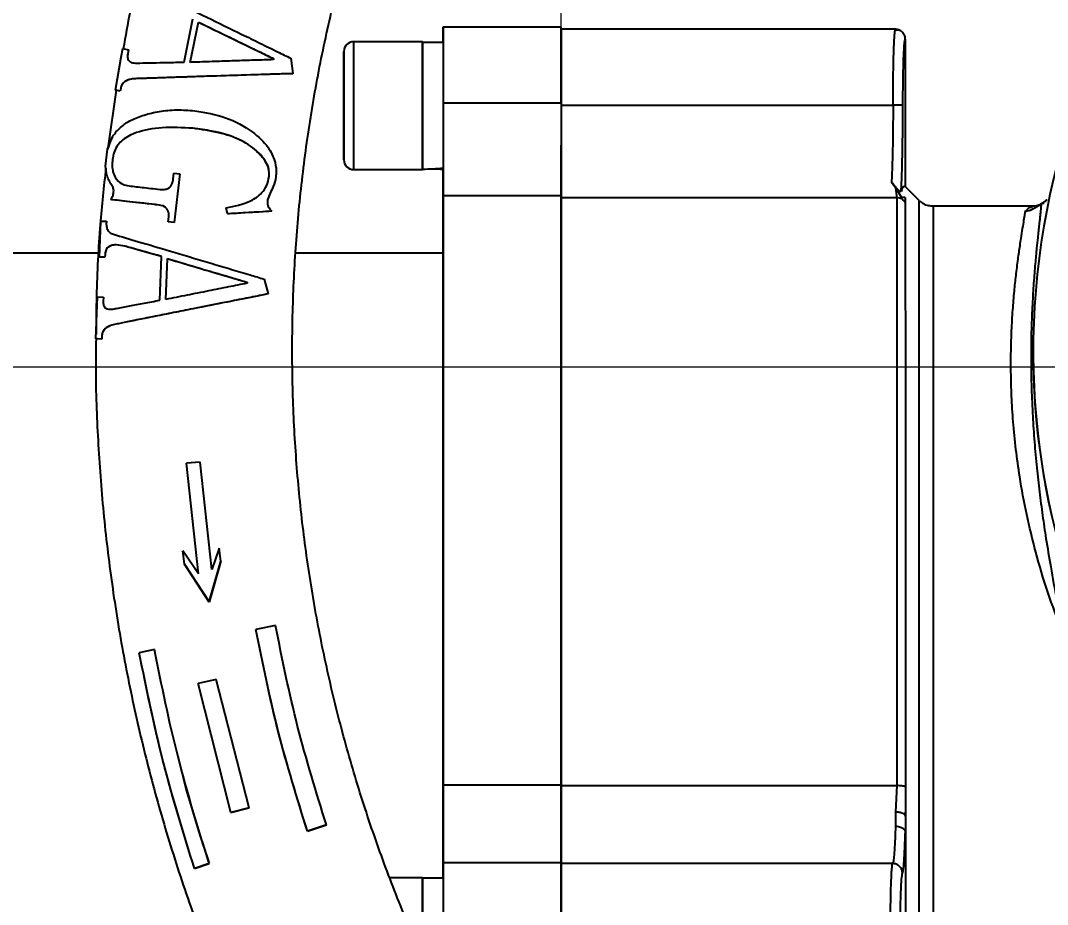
# Model space of a CAD drawing. Header units: millimetres. Extents: x 2404 to 4548, y 1024 to 2541.
# Drawn here: x 3092.6 to 3197, y 1366.1 to 1456 of the extents above; entities that cross this region are included whole.
import ezdxf

# ---------------------------------------------------------------- set-up
doc = ezdxf.new("R2010")
doc.units = ezdxf.units.MM
doc.layers.add('AM_5', color=3, linetype='Continuous', lineweight=25)
doc.styles.add('SLDTEXTSTYLE1', font='txt.shx', dxfattribs={"width": 0.7, "bigfont": 'gbcbig.shx'})
doc.dimstyles.new('SLDDIMSTYLE12$0', dxfattribs={"dimtxt": 12, "dimasz": 10, "dimexe": 0, "dimexo": 0.0625, "dimgap": 0.875, "dimtad": 1, "dimdec": 1, "dimlfac": 1.8, "dimrnd": 1e-09, "dimzin": 12, "dimdsep": 46, "dimtxsty": 'SLDTEXTSTYLE1', "dimcen": 0.09, "dimdle": 8.16, "dimclrd": 3, "dimclre": 3, "dimadec": 0, "dimazin": 3, "dimtfac": 1, "dimtdec": 1, "dimtofl": 0, "dimtmove": 0, "dimatfit": 3, "dimfxl": 0, "dimfrac": 2, "dimtolj": 1, "dimlwd": 5, "dimlwe": 5, "dimarcsym": 0})

# ---------------------------------------------------------------- blocks, each defined once
blk = doc.blocks.new('*D69')
at = {"layer": 'AM_5', "color": 3, "linetype": 'Continuous', "lineweight": 5, "transparency": 16777216}
for p, q in [((3147.59, 1455.39), (3147.59, 1604.5)), ((3260.37, 1604.5), (3157.59, 1604.5))]:
    blk.add_line(p, q, dxfattribs=at)
at = {"layer": 'AM_5', "color": 3, "lineweight": 5, "transparency": 16777216}
blk.add_line((3270.37, 1420.92), (3270.37, 1604.5), dxfattribs=at)
at = {"layer": 'AM_5', "color": 3, "transparency": 16777216}
for points in [[(3157.59, 1606.17), (3157.59, 1602.84), (3147.59, 1604.5)], [(3260.37, 1606.17), (3260.37, 1602.84), (3270.37, 1604.5)]]:
    blk.add_solid(points, dxfattribs=at)
at = {"layer": 'Defpoints', "color": 0, "transparency": 16777216}
for p in [(3147.59, 1604.5), (3147.59, 1455.33), (3270.37, 1420.86)]:
    blk.add_point(p, dxfattribs=at)
at = {"layer": 'AM_5', "color": 0, "transparency": 16777216, "insert": (3208.98, 1611.38), "char_height": 12, "attachment_point": 5, "style": 'SLDTEXTSTYLE1'}
blk.add_mtext('\\A1;123', dxfattribs=at)
blk = doc.blocks.new('*D72')
at = {"layer": 'AM_5', "color": 3, "linetype": 'Continuous', "lineweight": 5, "transparency": 16777216}
for p, q in [((2985.09, 1397.93), (2985.09, 1573.33)), ((3137.59, 1573.33), (2995.09, 1573.33))]:
    blk.add_line(p, q, dxfattribs=at)
at = {"layer": 'AM_5', "color": 3, "lineweight": 5, "transparency": 16777216}
blk.add_line((3147.59, 1454.63), (3147.59, 1573.33), dxfattribs=at)
at = {"layer": 'AM_5', "color": 3, "transparency": 16777216}
for points in [[(2995.09, 1575), (2995.09, 1571.67), (2985.09, 1573.33)], [(3137.59, 1575), (3137.59, 1571.67), (3147.59, 1573.33)]]:
    blk.add_solid(points, dxfattribs=at)
at = {"layer": 'Defpoints', "color": 0, "transparency": 16777216}
for p in [(2985.09, 1573.33), (3147.59, 1454.57), (2985.09, 1397.87)]:
    blk.add_point(p, dxfattribs=at)
at = {"layer": 'AM_5', "color": 0, "transparency": 16777216, "insert": (3066.34, 1580.21), "char_height": 12, "attachment_point": 5, "style": 'SLDTEXTSTYLE1'}
blk.add_mtext('\\A1;165', dxfattribs=at)
blk = doc.blocks.new('*D73')
at = {"layer": 'AM_5', "color": 3, "lineweight": 5, "transparency": 16777216}
blk.add_line((3270.29, 1420.73), (3082.3, 1420.73), dxfattribs=at)
at = {"layer": 'AM_5', "color": 3, "linetype": 'Continuous', "lineweight": 5, "transparency": 16777216}
for p, q in [((3082.3, 1410.73), (3082.3, 1189.11)), ((3224.54, 1179.11), (3082.3, 1179.11))]:
    blk.add_line(p, q, dxfattribs=at)
at = {"layer": 'AM_5', "color": 3, "transparency": 16777216}
for points in [[(3080.63, 1410.73), (3083.96, 1410.73), (3082.3, 1420.73)], [(3080.63, 1189.11), (3083.96, 1189.11), (3082.3, 1179.11)]]:
    blk.add_solid(points, dxfattribs=at)
at = {"layer": 'Defpoints', "color": 0, "transparency": 16777216}
for p in [(3270.35, 1420.73), (3082.3, 1179.11), (3224.61, 1179.11)]:
    blk.add_point(p, dxfattribs=at)
at = {"layer": 'AM_5', "color": 0, "transparency": 16777216, "insert": (3075.42, 1246.39), "char_height": 12, "attachment_point": 5, "rotation": 90, "style": 'SLDTEXTSTYLE1'}
blk.add_mtext('\\A1;245', dxfattribs=at)

msp = doc.modelspace()

# ---------------------------------------------------------------- linework, layer by layer
at = {"color": 7, "linetype": 'Continuous', "lineweight": 25}
for p, q in [((3109.246, 1451.758), (3110.155, 1456.146)), ((3109.853, 1451.735), (3110.699, 1455.83)), ((3109.853, 1451.732), (3110.699, 1455.827)), ((3110.699, 1455.83), (3110.699, 1455.827)), ((3147.594, 1455.327), (3135.594, 1455.327)), ((3181.597, 1455.095), (3147.594, 1455.095)), ((3181.549, 1454.941), (3181.594, 1455.094)), ((3182.047, 1454.987), (3181.972, 1454.982)), ((3133.494, 1453.827), (3126.494, 1453.827)), ((3135.594, 1453.767), (3133.494, 1453.767)), ((3182.594, 1454.094), (3182.594, 1439.095)), ((3102.85, 1452.271), (3103.028, 1453.13)), ((3103.028, 1453.13), (3103.613, 1453.014)), ((3103.613, 1453.014), (3103.532, 1452.624)), ((3103.613, 1453.012), (3103.532, 1452.622)), ((3103.532, 1452.622), (3103.532, 1452.624)), ((3103.613, 1453.012), (3103.613, 1453.014)), ((3102.288, 1448.911), (3102.85, 1452.271)), ((3118.367, 1452.109), (3118.349, 1452.011)), ((3120.105, 1452.153), (3120.293, 1450.591)), ((3120.293, 1450.584), (3120.293, 1450.591)), ((3104.118, 1450.063), (3104.118, 1450.065)), ((3125.494, 1447.327), (3125.494, 1450.327)), ((3125.494, 1450.327), (3125.494, 1450.327)), ((3125.494, 1450.327), (3125.494, 1447.327)), ((3102.329, 1448.902), (3101.502, 1443.014)), ((3102.745, 1448.82), (3102.288, 1448.911)), ((3102.484, 1448.87), (3102.288, 1448.911)), ((3102.745, 1448.819), (3102.484, 1448.87)), ((3102.803, 1449.113), (3102.745, 1448.82)), ((3102.803, 1449.111), (3102.745, 1448.819)), ((3102.745, 1448.819), (3102.745, 1448.82)), ((3102.803, 1449.111), (3102.803, 1449.113)), ((3135.594, 1447.608), (3147.594, 1447.608)), ((3125.494, 1447.327), (3125.494, 1444.327)), ((3125.494, 1444.327), (3125.494, 1447.327)), ((3125.494, 1447.327), (3125.494, 1447.327)), ((3147.594, 1447.392), (3181.348, 1447.392)), ((3110.147, 1445.035), (3110.147, 1445.039)), ((3125.494, 1444.327), (3125.494, 1444.327)), ((3101.759, 1443.743), (3101.453, 1442.898)), ((3101.759, 1443.743), (3101.908, 1443.968)), ((3101.256, 1441.192), (3101.453, 1442.898)), ((3133.494, 1442.987), (3133.494, 1440.887)), ((3101.369, 1440.375), (3101.256, 1441.192)), ((3101.972, 1441.861), (3101.972, 1441.863)), ((3108.149, 1439.863), (3108.216, 1440.457)), ((3108.216, 1440.457), (3108.808, 1440.387)), ((3108.808, 1440.387), (3108.238, 1435.446)), ((3108.808, 1440.384), (3108.238, 1435.443)), ((3108.808, 1440.384), (3108.808, 1440.387)), ((3118.599, 1440.926), (3118.599, 1440.934)), ((3126.494, 1440.827), (3133.494, 1440.827)), ((3135.594, 1440.887), (3135.594, 1441.002)), ((3101.872, 1439.271), (3101.872, 1439.273)), ((3118.584, 1440.05), (3118.584, 1440.057)), ((3181.189, 1439.564), (3181.594, 1439.008)), ((3184.008, 1437.681), (3182.591, 1439.098)), ((3147.594, 1438.172), (3135.594, 1438.172)), ((3181.594, 1439.008), (3181.661, 1438.911)), ((3181.594, 1439.008), (3181.594, 1438.932)), ((3181.594, 1438.932), (3181.728, 1437.973)), ((3181.661, 1438.911), (3182.195, 1438)), ((3101.801, 1437.778), (3101.801, 1437.779)), ((3106.742, 1437.218), (3106.742, 1437.221)), ((3181.728, 1437.973), (3147.594, 1437.973)), ((3195.569, 1437.095), (3185.423, 1437.095)), ((3196.506, 1437.403), (3196.593, 1437.41)), ((3196.593, 1437.41), (3196.715, 1437.42)), ((3196.806, 1437.631), (3196.798, 1437.524)), ((3107.645, 1435.516), (3107.704, 1436.01)), ((3113.517, 1436.937), (3113.517, 1436.941)), ((3113.648, 1436.326), (3113.517, 1436.941)), ((3113.648, 1436.322), (3113.517, 1436.937)), ((3113.648, 1436.322), (3113.648, 1436.326)), ((3118.186, 1436.591), (3118.186, 1436.598)), ((3100.757, 1435.602), (3100.609, 1431.94)), ((3100.757, 1435.602), (3101.353, 1435.581)), ((3100.757, 1435.602), (3100.757, 1435.602)), ((3101.353, 1435.581), (3101.342, 1435.285)), ((3101.353, 1435.579), (3101.342, 1435.283)), ((3101.353, 1435.579), (3101.353, 1435.581)), ((3108.238, 1435.446), (3107.645, 1435.516)), ((3107.645, 1435.513), (3107.645, 1435.516)), ((3108.238, 1435.443), (3107.645, 1435.513)), ((3108.238, 1435.443), (3108.238, 1435.446)), ((3103.235, 1433.034), (3103.235, 1433.037)), ((3100.624, 1432.327), (2994.594, 1432.327)), ((3101.204, 1431.918), (3100.609, 1431.94)), ((3100.609, 1431.94), (3100.609, 1431.938)), ((3100.688, 1431.935), (3100.609, 1431.938)), ((3101.204, 1431.916), (3100.688, 1431.935)), ((3101.219, 1432.218), (3101.204, 1431.918)), ((3101.219, 1432.216), (3101.204, 1431.916)), ((3101.204, 1431.916), (3101.204, 1431.918)), ((3101.219, 1432.216), (3101.219, 1432.218)), ((3106.778, 1427.547), (3106.959, 1432.003)), ((3107.381, 1427.622), (3107.547, 1431.778)), ((3107.381, 1427.619), (3107.547, 1431.775)), ((3107.547, 1431.778), (3107.547, 1431.775)), ((3135.594, 1432.327), (3120.598, 1432.327)), ((3117.378, 1429.697), (3117.812, 1428.191)), ((3115.68, 1429.372), (3115.673, 1429.276)), ((3100.279, 1423.623), (3100.449, 1427.883)), ((3100.449, 1427.883), (3101.045, 1427.862)), ((3101.045, 1427.862), (3101.027, 1427.466)), ((3101.045, 1427.86), (3101.027, 1427.464)), ((3101.045, 1427.86), (3101.045, 1427.862)), ((3117.812, 1428.184), (3117.812, 1428.191)), ((3102.021, 1425.049), (3102.021, 1425.051)), ((3100.874, 1423.602), (3100.279, 1423.623)), ((3100.279, 1423.623), (3100.279, 1423.622)), ((3100.429, 1423.616), (3100.279, 1423.622)), ((3100.874, 1423.6), (3100.429, 1423.616)), ((3100.885, 1423.902), (3100.874, 1423.602)), ((3100.885, 1423.9), (3100.874, 1423.6)), ((3100.874, 1423.6), (3100.874, 1423.602)), ((3100.885, 1423.9), (3100.885, 1423.902)), ((3110.894, 1411.094), (3109.502, 1410.994)), ((3109.502, 1410.994), (3109.502, 1410.99)), ((3110.703, 1399.737), (3109.502, 1410.994)), ((3110.703, 1399.733), (3109.502, 1410.99)), ((3112.055, 1400.15), (3110.894, 1411.094)), ((3109.29, 1400.703), (3109.112, 1402.063)), ((3110.703, 1399.737), (3109.112, 1402.063)), ((3109.112, 1402.063), (3109.112, 1402.06)), ((3109.29, 1400.7), (3109.112, 1402.06)), ((3112.804, 1402.337), (3112.078, 1400.157)), ((3112.98, 1401.005), (3112.804, 1402.337)), ((3109.29, 1400.703), (3111.793, 1396.861)), ((3109.29, 1400.7), (3109.29, 1400.703)), ((3111.793, 1396.858), (3109.29, 1400.7)), ((3111.793, 1396.861), (3112.98, 1401.005)), ((3112.98, 1401.001), (3111.793, 1396.858)), ((3112.98, 1401.005), (3112.98, 1401.001)), ((3112.078, 1400.157), (3112.055, 1400.15)), ((3111.793, 1396.861), (3111.793, 1396.858)), ((3118.547, 1394.462), (3116.551, 1394.068)), ((3116.551, 1394.068), (3116.551, 1394.063)), ((3106.233, 1392.018), (3104.686, 1391.707)), ((3104.686, 1391.707), (3104.686, 1391.705)), ((3112.527, 1388.983), (3110.665, 1388.571)), ((3115.865, 1375.942), (3112.527, 1388.983)), ((3114.02, 1375.455), (3110.665, 1388.571)), ((3110.665, 1388.571), (3110.665, 1388.568)), ((3114.02, 1375.452), (3110.665, 1388.568)), ((3135.595, 1378.26), (3147.595, 1378.26)), ((3147.595, 1378.19), (3181.729, 1378.19)), ((3181.729, 1378.19), (3181.595, 1375.538)), ((3182.595, 1378.086), (3182.595, 1375.065)), ((3114.02, 1375.455), (3115.865, 1375.942)), ((3115.865, 1375.938), (3114.02, 1375.452)), ((3114.02, 1375.452), (3114.02, 1375.455)), ((3115.865, 1375.942), (3115.865, 1375.938)), ((3182.526, 1375.238), (3182.596, 1375.44)), ((3182.595, 1375.065), (3182.595, 1375.438)), ((3182.519, 1375.246), (3182.595, 1375.065)), ((3182.595, 1375.065), (3182.595, 1373.459)), ((3121.791, 1373.557), (3123.724, 1374.191)), ((3123.724, 1374.185), (3121.791, 1373.552)), ((3121.791, 1373.552), (3121.791, 1373.557)), ((3123.724, 1374.191), (3123.724, 1374.185)), ((3182.595, 1373.459), (3182.595, 1362.259)), ((3110.302, 1369.767), (3111.8, 1370.264)), ((3111.8, 1370.262), (3110.302, 1369.765)), ((3111.8, 1370.264), (3111.8, 1370.262)), ((3147.595, 1370.322), (3135.595, 1370.322)), ((3181.306, 1370.272), (3147.595, 1370.272)), ((3110.302, 1369.765), (3110.302, 1369.767)), ((3133.495, 1368.827), (3130.183, 1368.827)), ((3135.595, 1368.767), (3133.495, 1368.767))]:
    msp.add_line(p, q, dxfattribs=at)
at = {"color": 7, "linetype": 'Continuous', "lineweight": 25, "flags": 128}
for points in [[(3135.594, 1453.767), (3135.594, 1454.569), (3135.594, 1455.135), (3135.594, 1455.327), (3135.594, 1455.135), (3135.594, 1454.569), (3135.594, 1453.656), (3135.594, 1452.439), (3135.594, 1450.978), (3135.594, 1449.341), (3135.594, 1447.608)], [(3147.594, 1447.608), (3147.594, 1449.341), (3147.594, 1450.978), (3147.594, 1452.439), (3147.594, 1453.656), (3147.594, 1454.569), (3147.594, 1455.135), (3147.594, 1455.327)], [(3126.494, 1453.827), (3126.494, 1453.728), (3126.494, 1453.296), (3126.494, 1452.541), (3126.494, 1451.505), (3126.494, 1450.244), (3126.494, 1448.826), (3126.494, 1447.327)], [(3133.494, 1453.827), (3133.494, 1453.728), (3133.494, 1453.296), (3133.494, 1452.541), (3133.494, 1451.505), (3133.494, 1450.244), (3133.494, 1448.826), (3133.494, 1447.327)], [(3133.494, 1440.887), (3133.494, 1441.063), (3133.494, 1441.582), (3133.494, 1442.415), (3133.494, 1443.516), (3133.494, 1444.826), (3133.494, 1446.272), (3133.494, 1447.777), (3133.494, 1449.256), (3133.494, 1450.63), (3133.494, 1451.824), (3133.494, 1452.772), (3133.494, 1453.422), (3133.494, 1453.738), (3133.494, 1453.767)], [(3135.594, 1447.608), (3135.594, 1445.96), (3135.594, 1444.368), (3135.594, 1442.874), (3135.594, 1441.521), (3135.594, 1440.344), (3135.594, 1439.377), (3135.594, 1438.646), (3135.594, 1438.172)], [(3147.594, 1447.608), (3147.594, 1445.96), (3147.594, 1444.368), (3147.594, 1442.874), (3147.594, 1441.521), (3147.594, 1440.344), (3147.594, 1439.377), (3147.594, 1438.646), (3147.594, 1438.172)], [(3126.494, 1447.327), (3126.494, 1445.828), (3126.494, 1444.41), (3126.494, 1443.149), (3126.494, 1442.113), (3126.494, 1441.359), (3126.494, 1440.926), (3126.494, 1440.827)], [(3133.494, 1447.327), (3133.494, 1445.828), (3133.494, 1444.41), (3133.494, 1443.149), (3133.494, 1442.113), (3133.494, 1441.359), (3133.494, 1440.926), (3133.494, 1440.827)], [(3135.594, 1438.172), (3135.594, 1438.646), (3135.594, 1439.377), (3135.594, 1440.344), (3135.594, 1441.002)], [(3135.594, 1432.327), (3135.594, 1433.368), (3135.594, 1435.309), (3135.594, 1436.913), (3135.594, 1438.172)], [(3135.594, 1438.172), (3135.594, 1436.913), (3135.594, 1435.309), (3135.594, 1433.368), (3135.594, 1431.097), (3135.594, 1428.509), (3135.595, 1425.614), (3135.595, 1422.426), (3135.595, 1418.96), (3135.595, 1415.232), (3135.595, 1411.26), (3135.595, 1407.06), (3135.595, 1402.654), (3135.595, 1398.062), (3135.595, 1393.303), (3135.595, 1388.402), (3135.595, 1383.38), (3135.595, 1378.26)], [(3147.595, 1378.26), (3147.595, 1383.38), (3147.595, 1388.402), (3147.595, 1393.303), (3147.595, 1398.062), (3147.595, 1402.654), (3147.595, 1407.06), (3147.595, 1411.26), (3147.595, 1415.232), (3147.595, 1418.96), (3147.595, 1422.426), (3147.594, 1425.614), (3147.594, 1428.509), (3147.594, 1431.097), (3147.594, 1433.368), (3147.594, 1435.309), (3147.594, 1436.913), (3147.594, 1438.172)], [(3181.728, 1437.973), (3181.728, 1436.725), (3181.728, 1435.132), (3181.728, 1433.201), (3181.728, 1430.941), (3181.728, 1428.362), (3181.728, 1425.477), (3181.729, 1422.298), (3181.729, 1418.841), (3181.729, 1415.121), (3181.729, 1411.156), (3181.729, 1406.963), (3181.729, 1402.563), (3181.729, 1397.976), (3181.729, 1393.223), (3181.729, 1388.325), (3181.729, 1383.307), (3181.729, 1378.19)], [(3182.594, 1437.996), (3182.594, 1437.937), (3182.594, 1437.877), (3182.594, 1437.815), (3182.594, 1437.752), (3182.594, 1437.687), (3182.594, 1437.621), (3182.594, 1437.553), (3182.594, 1437.484)], [(3182.594, 1437.484), (3182.594, 1436.244), (3182.594, 1434.661), (3182.594, 1432.742), (3182.594, 1430.497), (3182.594, 1427.935), (3182.595, 1425.068), (3182.595, 1421.91), (3182.595, 1418.475), (3182.595, 1414.779), (3182.595, 1410.839), (3182.595, 1406.674), (3182.595, 1402.302), (3182.595, 1397.745), (3182.595, 1393.022), (3182.595, 1388.156), (3182.595, 1383.17), (3182.595, 1378.086)], [(3184.009, 1362.373), (3184.009, 1367.526), (3184.009, 1372.653), (3184.009, 1377.731), (3184.009, 1382.736), (3184.009, 1387.645), (3184.009, 1392.436), (3184.009, 1397.085), (3184.009, 1401.571), (3184.009, 1405.874), (3184.009, 1409.973), (3184.009, 1413.849), (3184.009, 1417.484), (3184.009, 1420.861), (3184.009, 1423.965), (3184.009, 1426.782), (3184.009, 1429.297), (3184.009, 1431.499), (3184.009, 1433.379), (3184.009, 1434.927), (3184.009, 1436.135), (3184.009, 1437), (3184.009, 1437.516), (3184.008, 1437.681)], [(3185.423, 1437.095), (3185.423, 1437.056), (3185.423, 1436.717), (3185.423, 1436.028), (3185.423, 1434.994), (3185.423, 1433.619), (3185.423, 1431.909), (3185.423, 1429.873), (3185.423, 1427.52), (3185.423, 1424.861), (3185.423, 1421.909), (3185.423, 1418.676), (3185.423, 1415.18), (3185.423, 1411.435), (3185.423, 1407.459), (3185.423, 1403.271), (3185.423, 1398.891), (3185.423, 1394.338), (3185.423, 1389.635), (3185.423, 1384.803), (3185.423, 1379.865), (3185.423, 1374.843), (3185.423, 1369.763), (3185.423, 1364.646)], [(3135.595, 1368.767), (3135.595, 1372.289), (3135.595, 1377.207), (3135.595, 1382.049), (3135.595, 1386.79), (3135.595, 1391.406), (3135.595, 1395.875), (3135.595, 1400.172), (3135.595, 1404.277), (3135.595, 1408.167), (3135.595, 1411.825), (3135.595, 1415.23), (3135.594, 1418.365), (3135.594, 1421.215), (3135.594, 1423.765), (3135.594, 1426.001), (3135.594, 1427.914), (3135.594, 1429.492), (3135.594, 1430.728), (3135.594, 1431.615), (3135.594, 1432.149), (3135.594, 1432.327)], [(3135.595, 1378.26), (3135.595, 1376.671), (3135.595, 1375.181), (3135.595, 1373.833), (3135.595, 1372.664), (3135.595, 1371.705), (3135.595, 1370.983), (3135.595, 1370.518), (3135.595, 1370.322)], [(3147.595, 1378.26), (3147.595, 1376.671), (3147.595, 1375.181), (3147.595, 1373.833), (3147.595, 1372.664), (3147.595, 1371.705), (3147.595, 1370.983), (3147.595, 1370.518), (3147.595, 1370.322)], [(3181.595, 1375.538), (3181.595, 1375.346), (3181.595, 1375.156), (3181.595, 1374.968), (3181.595, 1374.783), (3181.595, 1374.601), (3181.595, 1374.421), (3181.595, 1374.244), (3181.595, 1374.07)], [(3135.595, 1370.322), (3135.595, 1370.07), (3135.595, 1369.446), (3135.595, 1368.481), (3135.595, 1367.221), (3135.595, 1365.726), (3135.595, 1364.068), (3135.595, 1362.327), (3135.595, 1360.586), (3135.595, 1358.929), (3135.595, 1357.434), (3135.595, 1356.353)], [(3147.595, 1354.332), (3147.595, 1354.585), (3147.595, 1355.209), (3147.595, 1356.174), (3147.595, 1357.434), (3147.595, 1358.929), (3147.595, 1360.586), (3147.595, 1362.327), (3147.595, 1364.068), (3147.595, 1365.726), (3147.595, 1367.221), (3147.595, 1368.481), (3147.595, 1369.446), (3147.595, 1370.07), (3147.595, 1370.322)], [(3133.495, 1368.827), (3133.495, 1368.783), (3133.495, 1368.435), (3133.495, 1367.758), (3133.495, 1366.788), (3133.495, 1365.577), (3133.495, 1364.191), (3133.495, 1362.705), (3133.495, 1361.199), (3133.495, 1360.754)], [(3133.495, 1360.772), (3133.495, 1361.718), (3133.495, 1363.224), (3133.495, 1364.68), (3133.495, 1366.008), (3133.495, 1367.135), (3133.495, 1367.998), (3133.495, 1368.552), (3133.495, 1368.765), (3133.495, 1368.767)]]:
    msp.add_lwpolyline(points, dxfattribs=at)
at = {"color": 7, "linetype": 'Continuous', "lineweight": 25}
for centre, radius, start, end in [((3270.595, 1422.361), 75, 130.5515, 212.46111), ((3126.494, 1452.827), 1, 90, 180), ((3126.494, 1441.827), 1, 180, 270), ((3270.595, 1422.348), 75, 179.85416, 214.67082)]:
    msp.add_arc(centre, radius, start, end, dxfattribs=at)
for centre, start_param, end_param in [((3133.494, 1447.327), 4.712389, 4.9017857), ((3135.594, 1447.327), 4.6181166, 4.712389)]:
    msp.add_ellipse(centre, major_axis=(11.154, 0), ratio=0.5773485, start_param=start_param, end_param=end_param, dxfattribs=at)
for points, knots in [([(3270.162, 1252.13), (3272.722, 1252.154), (3276.302, 1252.189), (3281.572, 1252.468), (3286.036, 1252.803), (3291.352, 1253.369), (3296.921, 1254.142), (3302.735, 1255.152), (3308.706, 1256.408), (3314.782, 1257.919), (3320.92, 1259.69), (3327.085, 1261.724), (3333.249, 1264.023), (3339.385, 1266.589), (3345.473, 1269.419), (3351.493, 1272.513), (3357.426, 1275.867), (3363.255, 1279.48), (3368.965, 1283.345), (3374.54, 1287.459), (3379.967, 1291.816), (3385.233, 1296.411), (3390.324, 1301.235), (3395.229, 1306.283), (3399.936, 1311.546), (3404.434, 1317.016), (3408.712, 1322.684), (3412.761, 1328.541), (3416.571, 1334.578), (3420.132, 1340.784), (3423.437, 1347.148), (3426.478, 1353.661), (3429.247, 1360.31), (3431.738, 1367.085), (3433.943, 1373.972), (3435.858, 1380.961), (3437.476, 1388.039), (3438.794, 1395.192), (3439.807, 1402.409), (3440.512, 1409.676), (3440.904, 1416.981), (3440.983, 1424.309), (3440.746, 1431.647), (3440.192, 1438.981), (3439.32, 1446.299), (3438.13, 1453.586), (3436.622, 1460.829), (3434.797, 1468.013), (3432.656, 1475.126), (3430.202, 1482.154), (3427.437, 1489.082), (3424.365, 1495.898), (3420.988, 1502.589), (3417.31, 1509.141), (3413.336, 1515.541), (3409.071, 1521.776), (3404.52, 1527.834), (3399.688, 1533.703), (3394.581, 1539.369), (3389.205, 1544.822), (3383.758, 1549.869), (3378.284, 1554.522), (3372.826, 1558.791), (3367.201, 1562.833), (3361.42, 1566.642), (3355.492, 1570.21), (3349.43, 1573.532), (3343.244, 1576.602), (3336.948, 1579.416), (3330.554, 1581.968), (3324.079, 1584.254), (3317.541, 1586.27), (3310.966, 1588.012), (3304.393, 1589.477), (3297.899, 1590.659), (3291.61, 1591.556), (3286.086, 1592.139), (3281.203, 1592.507), (3276.379, 1592.747), (3270.405, 1592.864), (3264.888, 1592.753), (3259.619, 1592.482), (3255.154, 1592.144), (3249.838, 1591.579), (3244.269, 1590.806), (3238.456, 1589.796), (3232.485, 1588.54), (3226.409, 1587.029), (3220.271, 1585.258), (3214.105, 1583.224), (3207.942, 1580.925), (3201.805, 1578.359), (3195.717, 1575.529), (3189.697, 1572.435), (3183.765, 1569.081), (3177.936, 1565.469), (3172.226, 1561.603), (3166.65, 1557.489), (3161.223, 1553.132), (3155.957, 1548.537), (3150.866, 1543.713), (3145.961, 1538.665), (3141.254, 1533.402), (3136.756, 1527.932), (3132.478, 1522.264), (3128.43, 1516.407), (3124.62, 1510.37), (3121.058, 1504.164), (3117.753, 1497.8), (3114.711, 1491.288), (3111.949, 1484.636), (3109.612, 1478.354), (3108.333, 1474.249), (3107.77, 1472.441)], [0, 0, 0, 0, 0.01020738, 0.01427401, 0.02103699, 0.02805607, 0.03558666, 0.0434511, 0.05157826, 0.05991132, 0.06840986, 0.07704394, 0.08579098, 0.09463359, 0.10355821, 0.11255405, 0.12161242, 0.13072624, 0.1398897, 0.14909794, 0.15834689, 0.16763314, 0.17695375, 0.18630622, 0.19568842, 0.20509849, 0.21453484, 0.22399606, 0.23348097, 0.24298851, 0.25251779, 0.26206801, 0.27163852, 0.28122873, 0.29083816, 0.30046642, 0.31011319, 0.31977821, 0.32946132, 0.33916239, 0.34888138, 0.35861831, 0.36837328, 0.37814642, 0.38793798, 0.39774825, 0.40757761, 0.41742653, 0.42729557, 0.4371854, 0.4470968, 0.45703069, 0.46698816, 0.47697044, 0.48697902, 0.49701559, 0.50708218, 0.51718117, 0.52731537, 0.53748817, 0.54770366, 0.5569145, 0.56612256, 0.57532659, 0.5845258, 0.59371913, 0.60290519, 0.61208206, 0.62124705, 0.63039624, 0.63952364, 0.64861966, 0.65766788, 0.66663751, 0.67546331, 0.68397889, 0.69196332, 0.69760555, 0.70350123, 0.71121989, 0.72142727, 0.72549391, 0.73225688, 0.73927596, 0.74680655, 0.754671, 0.76279816, 0.77113122, 0.77962976, 0.78826384, 0.79701087, 0.80585349, 0.81477811, 0.82377394, 0.83283231, 0.84194614, 0.85110959, 0.86031783, 0.86956679, 0.87885303, 0.88817364, 0.89752611, 0.90690831, 0.91631839, 0.92575473, 0.93521596, 0.94470086, 0.95420841, 0.96373768, 0.97328791, 0.98285841, 0.99244862, 1, 1, 1, 1]), ([(3162.011, 1318.537), (3161.05, 1319.538), (3158.56, 1322.13), (3154.779, 1326.543), (3150.647, 1331.746), (3146.747, 1337.151), (3143.077, 1342.738), (3139.651, 1348.499), (3136.477, 1354.423), (3133.563, 1360.498), (3130.918, 1366.713), (3128.55, 1373.055), (3126.466, 1379.512), (3124.671, 1386.071), (3123.171, 1392.72), (3121.972, 1399.444), (3121.078, 1406.229), (3120.492, 1413.063), (3120.219, 1419.931), (3120.26, 1426.818), (3120.617, 1433.711), (3121.292, 1440.595), (3122.286, 1447.455), (3123.597, 1454.277), (3125.226, 1461.046), (3127.172, 1467.748), (3129.432, 1474.368), (3132.004, 1480.891), (3134.885, 1487.304), (3138.071, 1493.592), (3141.559, 1499.74), (3145.344, 1505.736), (3149.42, 1511.565), (3153.783, 1517.214), (3158.427, 1522.67), (3163.346, 1527.919), (3168.355, 1532.775), (3173.41, 1537.247), (3178.469, 1541.345), (3183.695, 1545.222), (3189.089, 1548.852), (3193.565, 1551.65), (3196.29, 1553.146), (3197.116, 1553.6)], [0, 0, 0, 0, 0.0151775, 0.0393292, 0.0635604, 0.0878663, 0.1122429, 0.1366868, 0.161195, 0.1857649, 0.2103945, 0.2350819, 0.2598255, 0.2846241, 0.3094766, 0.3343824, 0.3593409, 0.3843518, 0.409415, 0.4345306, 0.4596989, 0.4849206, 0.5101965, 0.5355275, 0.5609152, 0.5863611, 0.6118672, 0.6374358, 0.6630699, 0.6887726, 0.714548, 0.7404006, 0.7663359, 0.7923603, 0.8184816, 0.8447092, 0.8710544, 0.8948026, 0.918543, 0.942272, 0.9659875, 0.9896862, 1, 1, 1, 1]), ([(3105.975, 1459.036), (3106.732, 1458.669), (3108.247, 1457.934), (3111.53, 1456.337), (3114.543, 1454.869), (3116.975, 1453.682), (3118.657, 1452.861), (3119.659, 1452.372), (3120.105, 1452.153)], [0, 0, 0, 0, 0.2229901, 0.445793, 0.6732796, 0.7898135, 0.9063433, 1, 1, 1, 1]), ([(3104.214, 1458.863), (3104.059, 1458.211), (3103.61, 1456.311), (3103.283, 1454.386), (3103.069, 1453.121)], [0, 0, 0, 0, 0.34329231, 1, 1, 1, 1]), ([(3110.699, 1455.83), (3111.277, 1455.55), (3112.45, 1454.982), (3114.359, 1454.056), (3116.371, 1453.08), (3117.694, 1452.436), (3118.367, 1452.109)], [0, 0, 0, 0, 0.2335744, 0.4739753, 0.7323964, 1, 1, 1, 1]), ([(3110.699, 1455.827), (3111.757, 1455.315), (3113.873, 1454.289), (3116.54, 1452.993), (3117.926, 1452.318), (3118.367, 1452.104)], [0, 0, 0, 0, 0.4053674, 0.8106766, 1, 1, 1, 1]), ([(3147.594, 1451.327), (3147.594, 1451.856), (3147.594, 1453.262), (3147.594, 1454.672), (3147.594, 1455.298), (3147.594, 1454.702), (3147.594, 1453.005), (3147.594, 1450.448), (3147.594, 1448.411), (3147.594, 1447.392)], [0, 0, 0, 0, 0.09135464, 0.24279553, 0.39423643, 0.54567732, 0.69711821, 0.84855911, 1, 1, 1, 1]), ([(3181.348, 1447.392), (3181.353, 1448.391), (3181.359, 1449.915), (3181.391, 1451.717), (3181.418, 1452.77), (3181.446, 1453.54), (3181.472, 1454.101), (3181.504, 1454.572), (3181.53, 1454.885), (3181.546, 1454.932), (3181.549, 1454.941)], [0, 0, 0, 0, 0.27600569, 0.42082865, 0.56979381, 0.65773494, 0.75193192, 0.85238348, 0.96995432, 1, 1, 1, 1]), ([(3182.203, 1454.889), (3182.093, 1454.949), (3181.875, 1455.07), (3181.647, 1454.999), (3181.533, 1454.963)], [0, 0, 0, 0, 0.5000607, 1, 1, 1, 1]), ([(3182.594, 1454.094), (3182.588, 1454.178), (3182.579, 1454.313), (3182.493, 1454.557), (3182.352, 1454.77), (3182.146, 1454.936), (3181.91, 1455.061), (3181.718, 1455.081), (3181.594, 1455.094)], [0, 0, 0, 0, 0.1588789, 0.2582631, 0.4929187, 0.6354431, 0.7631225, 1, 1, 1, 1]), ([(3182.348, 1447.355), (3182.352, 1448.254), (3182.362, 1450.051), (3182.419, 1452.281), (3182.5, 1453.822), (3182.563, 1454.004), (3182.594, 1454.094)], [0, 0, 0, 0, 0.2501077, 0.500057, 0.7500217, 1, 1, 1, 1]), ([(3103.532, 1452.624), (3103.519, 1452.539), (3103.495, 1452.394), (3103.501, 1452.191), (3103.547, 1452.008), (3103.73, 1451.762), (3104.119, 1451.649), (3104.548, 1451.66), (3104.755, 1451.665)], [0, 0, 0, 0, 0.0755919, 0.1295443, 0.2003485, 0.3166469, 0.6693621, 1, 1, 1, 1]), ([(3125.494, 1447.327), (3125.494, 1448.019), (3125.494, 1449.083), (3125.494, 1450.364), (3125.494, 1451.244), (3125.494, 1451.959), (3125.494, 1452.623), (3125.494, 1452.96), (3125.494, 1452.623), (3125.494, 1451.959), (3125.494, 1451.244), (3125.494, 1450.364), (3125.494, 1449.083), (3125.494, 1448.019), (3125.494, 1447.327)], [0, 0, 0, 0, 0.1197284, 0.1841803, 0.25, 0.3158197, 0.3802716, 0.5, 0.6197284, 0.6841803, 0.75, 0.8158197, 0.8802716, 1, 1, 1, 1]), ([(3103.532, 1452.622), (3103.518, 1452.537), (3103.496, 1452.413), (3103.501, 1452.308), (3103.503, 1452.275)], [0, 0, 0, 0, 0.6906191, 1, 1, 1, 1]), ([(3104.755, 1451.665), (3105.619, 1451.684), (3106.916, 1451.711), (3108.663, 1451.746), (3109.246, 1451.758)], [0, 0, 0, 0, 0.6660536, 1, 1, 1, 1]), ([(3118.349, 1452.011), (3117.707, 1451.991), (3116.404, 1451.949), (3114.37, 1451.884), (3112.328, 1451.817), (3110.83, 1451.767), (3110.021, 1451.741), (3109.853, 1451.735)], [0, 0, 0, 0, 0.2310763, 0.4688548, 0.6999278, 0.9377328, 1, 1, 1, 1]), ([(3120.293, 1450.591), (3119.698, 1450.573), (3118.51, 1450.536), (3115.915, 1450.454), (3113.171, 1450.367), (3110.533, 1450.281), (3108.647, 1450.219), (3106.933, 1450.162), (3105.36, 1450.109), (3104.543, 1450.08), (3104.118, 1450.065)], [0, 0, 0, 0, 0.1101454, 0.2202978, 0.4397644, 0.5503798, 0.6609876, 0.7707247, 0.8804511, 1, 1, 1, 1]), ([(3120.293, 1450.584), (3119.427, 1450.558), (3117.697, 1450.506), (3114.306, 1450.399), (3110.775, 1450.286), (3107.442, 1450.177), (3105.268, 1450.104), (3104.356, 1450.072), (3104.118, 1450.063)], [0, 0, 0, 0, 0.1854069, 0.370709, 0.5583983, 0.7469267, 0.9336887, 1, 1, 1, 1]), ([(3104.118, 1450.065), (3103.966, 1450.042), (3103.664, 1449.995), (3103.272, 1449.838), (3103.01, 1449.596), (3102.854, 1449.313), (3102.819, 1449.176), (3102.803, 1449.113)], [0, 0, 0, 0, 0.2849657, 0.5701763, 0.8579747, 0.9347833, 1, 1, 1, 1]), ([(3104.118, 1450.063), (3103.963, 1450.039), (3103.654, 1449.99), (3103.262, 1449.831), (3103.007, 1449.589), (3102.855, 1449.315), (3102.82, 1449.176), (3102.803, 1449.111)], [0, 0, 0, 0, 0.2843775, 0.568981, 0.8558167, 0.9329722, 1, 1, 1, 1]), ([(3101.453, 1442.898), (3101.614, 1443.349), (3101.927, 1444.226), (3102.75, 1445.153), (3103.815, 1445.883), (3105.156, 1446.398), (3106.71, 1446.777), (3108.458, 1446.946), (3109.721, 1446.86), (3110.353, 1446.817)], [0, 0, 0, 0, 0.1530188, 0.297411, 0.4416965, 0.5827002, 0.7236476, 0.8618134, 1, 1, 1, 1]), ([(3110.353, 1446.817), (3111.41, 1446.637), (3113.474, 1446.286), (3116.064, 1444.879), (3117.692, 1443.374), (3118.454, 1441.945), (3118.643, 1440.865), (3118.599, 1440.258), (3118.584, 1440.057)], [0, 0, 0, 0, 0.271147, 0.5298944, 0.7266952, 0.8469675, 0.9493062, 1, 1, 1, 1]), ([(3125.494, 1447.327), (3125.494, 1446.635), (3125.494, 1445.571), (3125.494, 1444.29), (3125.494, 1443.41), (3125.494, 1442.696), (3125.494, 1442.032), (3125.494, 1441.694), (3125.494, 1442.032), (3125.494, 1442.696), (3125.494, 1443.41), (3125.494, 1444.29), (3125.494, 1445.571), (3125.494, 1446.635), (3125.494, 1447.327)], [0, 0, 0, 0, 0.1197284, 0.1841803, 0.25, 0.3158197, 0.3802716, 0.5, 0.6197284, 0.6841803, 0.75, 0.8158197, 0.8802716, 1, 1, 1, 1]), ([(3181.348, 1447.392), (3181.345, 1446.622), (3181.339, 1445.085), (3181.305, 1442.981), (3181.255, 1441.051), (3181.212, 1440.08), (3181.189, 1439.564)], [0, 0, 0, 0, 0.2506921, 0.4999756, 0.7341816, 1, 1, 1, 1]), ([(3182.348, 1447.355), (3182.33, 1447.36), (3182.293, 1447.369), (3182.059, 1447.381), (3181.727, 1447.39), (3181.471, 1447.391), (3181.348, 1447.392)], [0, 0, 0, 0, 0.2411176, 0.5007863, 0.7600163, 1, 1, 1, 1]), ([(3182.178, 1438.618), (3182.204, 1439.203), (3182.252, 1440.27), (3182.303, 1442.433), (3182.338, 1444.767), (3182.344, 1446.498), (3182.348, 1447.355)], [0, 0, 0, 0, 0.273586, 0.4989614, 0.7520122, 1, 1, 1, 1]), ([(3110.147, 1445.039), (3109.077, 1445.091), (3106.928, 1445.197), (3104.56, 1444.727), (3103.207, 1444.078), (3102.515, 1443.374), (3102.183, 1442.799), (3102.028, 1442.225), (3101.987, 1441.961), (3101.972, 1441.863)], [0, 0, 0, 0, 0.279466, 0.561234, 0.7603695, 0.8465961, 0.9337718, 0.9754607, 1, 1, 1, 1]), ([(3117.892, 1440.138), (3117.893, 1440.404), (3117.895, 1440.937), (3117.467, 1441.859), (3116.507, 1442.931), (3114.684, 1444.096), (3112.362, 1444.739), (3110.792, 1444.951), (3110.147, 1445.039)], [0, 0, 0, 0, 0.0778824, 0.1558892, 0.3030478, 0.5199107, 0.8027032, 1, 1, 1, 1]), ([(3117.86, 1440.815), (3117.859, 1440.821), (3117.849, 1441.061), (3117.54, 1441.68), (3116.717, 1442.761), (3115.089, 1443.889), (3112.712, 1444.669), (3111.029, 1444.909), (3110.147, 1445.035)], [0, 0, 0, 0, 0.0018402, 0.0747495, 0.2227002, 0.4768176, 0.7258372, 1, 1, 1, 1]), ([(3147.594, 1437.905), (3147.594, 1438.243), (3147.594, 1438.919), (3147.594, 1440.916), (3147.594, 1442.615), (3147.594, 1443.327)], [0, 0, 0, 0, 0.3672319, 0.7344637, 1, 1, 1, 1]), ([(3101.872, 1439.273), (3101.774, 1439.438), (3101.577, 1439.768), (3101.343, 1440.349), (3101.288, 1440.879), (3101.256, 1441.192)], [0, 0, 0, 0, 0.2910866, 0.5822218, 1, 1, 1, 1]), ([(3101.972, 1441.863), (3101.954, 1441.638), (3101.918, 1441.187), (3102.015, 1440.526), (3102.288, 1439.866), (3102.782, 1439.404), (3103.265, 1439.258), (3103.468, 1439.196)], [0, 0, 0, 0, 0.1400362, 0.2816099, 0.4816544, 0.7814357, 1, 1, 1, 1]), ([(3101.285, 1440.982), (3101.087, 1439.08), (3100.637, 1434.754), (3100.321, 1429.108), (3100.303, 1425.37), (3100.297, 1424.07)], [0, 0, 0, 0, 0.3384483, 0.7698856, 1, 1, 1, 1]), ([(3113.517, 1436.941), (3114.377, 1437.116), (3115.71, 1437.385), (3117.061, 1438.282), (3117.701, 1439.191), (3117.827, 1439.814), (3117.892, 1440.138)], [0, 0, 0, 0, 0.4419525, 0.6841992, 0.835853, 1, 1, 1, 1]), ([(3102.08, 1438.45), (3102.086, 1438.537), (3102.099, 1438.711), (3102.061, 1438.94), (3101.981, 1439.135), (3101.913, 1439.221), (3101.872, 1439.273)], [0, 0, 0, 0, 0.2276221, 0.4579852, 0.6706137, 1, 1, 1, 1]), ([(3102.084, 1438.739), (3102.076, 1438.808), (3102.06, 1438.951), (3101.979, 1439.134), (3101.912, 1439.219), (3101.872, 1439.271)], [0, 0, 0, 0, 0.2669141, 0.5547722, 1, 1, 1, 1]), ([(3103.468, 1439.196), (3103.949, 1439.142), (3104.93, 1439.03), (3106.187, 1438.886), (3106.827, 1438.812)], [0, 0, 0, 0, 0.4905936, 1, 1, 1, 1]), ([(3106.827, 1438.812), (3107.007, 1438.802), (3107.286, 1438.786), (3107.662, 1438.922), (3107.901, 1439.132), (3108.077, 1439.457), (3108.122, 1439.709), (3108.149, 1439.863)], [0, 0, 0, 0, 0.29736619, 0.4608776, 0.6257098, 0.77195806, 1, 1, 1, 1]), ([(3118.584, 1440.057), (3118.513, 1439.735), (3118.387, 1439.166), (3117.982, 1438.456), (3117.807, 1437.989), (3117.719, 1437.756)], [0, 0, 0, 0, 0.3944835, 0.6974258, 1, 1, 1, 1]), ([(3118.584, 1440.05), (3118.512, 1439.727), (3118.383, 1439.149), (3117.986, 1438.458), (3117.808, 1437.985), (3117.719, 1437.749)], [0, 0, 0, 0, 0.38850051, 0.69444455, 1, 1, 1, 1]), ([(3182.178, 1438.618), (3182.162, 1438.598), (3182.139, 1438.571), (3182.031, 1438.624), (3181.956, 1438.682), (3181.913, 1438.719), (3181.866, 1438.762), (3181.814, 1438.812), (3181.756, 1438.872), (3181.661, 1438.976), (3181.447, 1439.228), (3181.3, 1439.419), (3181.189, 1439.564)], [0, 0, 0, 0, 0.2758897, 0.3906432, 0.4181773, 0.4457112, 0.473391, 0.5004309, 0.5336748, 0.5731897, 0.6768135, 1, 1, 1, 1]), ([(3182.587, 1439.094), (3182.52, 1439.128), (3182.383, 1439.198), (3182.247, 1438.813), (3182.178, 1438.618)], [0, 0, 0, 0, 0.4907872, 1, 1, 1, 1]), ([(3101.801, 1437.779), (3101.848, 1437.853), (3101.925, 1437.976), (3102.027, 1438.18), (3102.065, 1438.347), (3102.078, 1438.435), (3102.08, 1438.45)], [0, 0, 0, 0, 0.4178398, 0.693834, 0.9496646, 1, 1, 1, 1]), ([(3181.661, 1438.911), (3181.655, 1438.915), (3181.646, 1438.923), (3181.631, 1438.93), (3181.619, 1438.933), (3181.611, 1438.934), (3181.602, 1438.934), (3181.597, 1438.933), (3181.594, 1438.932)], [0, 0, 0, 0, 0.34149038, 0.60070214, 0.70701459, 0.8042158, 0.89936563, 1, 1, 1, 1]), ([(3106.742, 1437.221), (3105.659, 1437.344), (3103.577, 1437.581), (3102.377, 1437.715), (3101.801, 1437.779)], [0, 0, 0, 0, 0.5204171, 1, 1, 1, 1]), ([(3106.742, 1437.218), (3105.773, 1437.329), (3103.835, 1437.55), (3102.403, 1437.711), (3101.869, 1437.77), (3101.801, 1437.778)], [0, 0, 0, 0, 0.46644474, 0.93289375, 1, 1, 1, 1]), ([(3107.704, 1436.01), (3107.708, 1436.173), (3107.715, 1436.45), (3107.546, 1436.795), (3107.32, 1437.028), (3107.039, 1437.172), (3106.839, 1437.205), (3106.742, 1437.221)], [0, 0, 0, 0, 0.2626105, 0.4439709, 0.6252294, 0.8175428, 1, 1, 1, 1]), ([(3107.704, 1436.007), (3107.708, 1436.17), (3107.715, 1436.446), (3107.544, 1436.795), (3107.314, 1437.03), (3107.032, 1437.171), (3106.835, 1437.203), (3106.742, 1437.218)], [0, 0, 0, 0, 0.2671011, 0.4520061, 0.6369556, 0.8283575, 1, 1, 1, 1]), ([(3117.719, 1437.756), (3117.717, 1437.603), (3117.713, 1437.296), (3117.897, 1436.881), (3118.092, 1436.691), (3118.186, 1436.598)], [0, 0, 0, 0, 0.3373649, 0.6775205, 1, 1, 1, 1]), ([(3147.594, 1419.365), (3147.594, 1420.193), (3147.594, 1422.723), (3147.594, 1426.368), (3147.594, 1430.28), (3147.594, 1433.518), (3147.594, 1436.15), (3147.594, 1437.32), (3147.594, 1437.905)], [0, 0, 0, 0, 0.0885631, 0.2708505, 0.4531379, 0.6354253, 0.8177126, 1, 1, 1, 1]), ([(3182.594, 1437.996), (3182.574, 1437.996), (3182.538, 1437.998), (3182.298, 1438), (3182.195, 1438)], [0, 0, 0, 0, 0.5721967, 1, 1, 1, 1]), ([(3185.429, 1437.126), (3185.283, 1437.123), (3184.919, 1437.115), (3184.449, 1437.311), (3184.191, 1437.535), (3184.097, 1437.617)], [0, 0, 0, 0, 0.2989295, 0.743168, 1, 1, 1, 1]), ([(3194.79, 1436.562), (3195.058, 1436.641), (3195.599, 1436.801), (3196.046, 1437.101), (3196.271, 1437.253)], [0, 0, 0, 0, 0.4960276, 1, 1, 1, 1]), ([(3194.79, 1436.562), (3194.944, 1436.726), (3195.233, 1437.037), (3195.462, 1437.068), (3195.569, 1437.083)], [0, 0, 0, 0, 0.5314607, 1, 1, 1, 1]), ([(3196.409, 1437.346), (3196.406, 1437.291), (3196.4, 1437.179), (3196.38, 1436.935), (3196.35, 1436.627), (3196.31, 1436.243), (3196.259, 1435.779), (3196.198, 1435.228), (3196.13, 1434.603), (3196.045, 1433.82), (3195.935, 1432.75), (3195.794, 1431.243), (3195.643, 1429.35), (3195.507, 1427.149), (3195.404, 1424.607), (3195.364, 1421.741), (3195.408, 1418.742), (3195.53, 1415.883), (3195.712, 1413.181), (3195.946, 1410.608), (3196.225, 1408.106), (3196.537, 1405.712), (3196.915, 1403.171), (3197.395, 1400.305), (3197.973, 1397.133), (3198.368, 1394.909), (3198.559, 1393.835)], [0, 0, 0, 0, 0.0257976, 0.0525021, 0.0801114, 0.1086272, 0.1380565, 0.1683988, 0.199647, 0.2289254, 0.270324, 0.3238538, 0.3815482, 0.4374253, 0.4959393, 0.5596207, 0.6187306, 0.6691438, 0.7133369, 0.7562168, 0.7942673, 0.8305957, 0.8651667, 0.9070886, 0.9551301, 1, 1, 1, 1]), ([(3196.416, 1437.36), (3196.301, 1437.288), (3196.034, 1437.122), (3195.737, 1437.105), (3195.568, 1437.095)], [0, 0, 0, 0, 0.4312617, 1, 1, 1, 1]), ([(3196.271, 1437.253), (3196.291, 1437.267), (3196.317, 1437.286), (3196.367, 1437.32), (3196.392, 1437.335), (3196.403, 1437.343), (3196.409, 1437.346)], [0, 0, 0, 0, 0.6302652, 0.8372339, 0.9218731, 1, 1, 1, 1]), ([(3196.506, 1437.403), (3196.49, 1437.394), (3196.457, 1437.376), (3196.425, 1437.356), (3196.409, 1437.346)], [0, 0, 0, 0, 0.5015917, 1, 1, 1, 1]), ([(3197.029, 1437.73), (3196.966, 1437.71), (3196.889, 1437.686), (3196.71, 1437.544), (3196.643, 1437.494), (3196.596, 1437.461), (3196.563, 1437.438), (3196.533, 1437.419), (3196.515, 1437.409), (3196.506, 1437.403)], [0, 0, 0, 0, 0.68680521, 0.84065517, 0.91063067, 0.9556871, 0.97981517, 0.98992374, 1, 1, 1, 1]), ([(3118.186, 1436.598), (3116.988, 1436.527), (3115.526, 1436.439), (3113.936, 1436.343), (3113.648, 1436.326)], [0, 0, 0, 0, 0.8191278, 1, 1, 1, 1]), ([(3118.186, 1436.591), (3117.325, 1436.54), (3115.969, 1436.461), (3114.268, 1436.359), (3113.648, 1436.322)], [0, 0, 0, 0, 0.6351615, 1, 1, 1, 1]), ([(3198.559, 1393.835), (3198.049, 1395.181), (3197.018, 1397.901), (3195.837, 1401.891), (3194.892, 1405.816), (3194.252, 1409.305), (3193.821, 1412.441), (3193.551, 1415.184), (3193.391, 1417.808), (3193.323, 1420.322), (3193.335, 1422.63), (3193.414, 1424.818), (3193.537, 1426.822), (3193.698, 1428.655), (3193.884, 1430.366), (3194.081, 1431.906), (3194.278, 1433.265), (3194.453, 1434.39), (3194.602, 1435.317), (3194.721, 1436.063), (3194.767, 1436.399), (3194.79, 1436.562)], [0, 0, 0, 0, 0.061871, 0.1250645, 0.1864714, 0.2501378, 0.2985674, 0.3490617, 0.3985754, 0.4478077, 0.5000979, 0.5463983, 0.5979911, 0.6485796, 0.6949368, 0.750549, 0.802481, 0.8511011, 0.9012638, 0.9521004, 1, 1, 1, 1]), ([(3101.342, 1435.285), (3101.344, 1435.202), (3101.349, 1435.036), (3101.436, 1434.749), (3101.626, 1434.47), (3101.955, 1434.267), (3102.242, 1434.195), (3102.387, 1434.158)], [0, 0, 0, 0, 0.088857, 0.178743, 0.4175536, 0.7048974, 1, 1, 1, 1]), ([(3102.387, 1434.158), (3103.194, 1433.92), (3104.807, 1433.444), (3108.298, 1432.406), (3111.499, 1431.453), (3114.076, 1430.685), (3115.851, 1430.154), (3116.908, 1429.838), (3117.378, 1429.697)], [0, 0, 0, 0, 0.2236164, 0.4470687, 0.6746049, 0.79085, 0.9070914, 1, 1, 1, 1]), ([(3147.595, 1366.327), (3147.595, 1368.114), (3147.595, 1373.049), (3147.595, 1380.99), (3147.595, 1389.958), (3147.595, 1398.446), (3147.595, 1406.313), (3147.595, 1413.423), (3147.594, 1419.656), (3147.594, 1424.902), (3147.594, 1429.079), (3147.594, 1432.086), (3147.594, 1433.978), (3147.594, 1434.202), (3147.594, 1434.313)], [0, 0, 0, 0, 0.0491193, 0.1356914, 0.2222635, 0.3088355, 0.3954076, 0.4819796, 0.5685517, 0.6551237, 0.7416958, 0.8282679, 0.9148399, 1, 1, 1, 1]), ([(3103.235, 1433.037), (3102.935, 1433.096), (3102.332, 1433.216), (3101.778, 1433.129), (3101.462, 1432.901), (3101.338, 1432.738), (3101.258, 1432.529), (3101.232, 1432.355), (3101.222, 1432.251), (3101.219, 1432.218)], [0, 0, 0, 0, 0.3462757, 0.6939054, 0.7840545, 0.8748014, 0.9252024, 0.975897, 1, 1, 1, 1]), ([(3103.235, 1433.034), (3102.924, 1433.095), (3102.299, 1433.217), (3101.741, 1433.119), (3101.436, 1432.872), (3101.321, 1432.705), (3101.25, 1432.49), (3101.23, 1432.329), (3101.221, 1432.238), (3101.219, 1432.216)], [0, 0, 0, 0, 0.3527037, 0.7069307, 0.7947369, 0.8831987, 0.9333967, 0.9836034, 1, 1, 1, 1]), ([(3106.959, 1432.003), (3105.846, 1432.312), (3104.482, 1432.691), (3103.43, 1432.983), (3103.235, 1433.037)], [0, 0, 0, 0, 0.815386, 1, 1, 1, 1]), ([(3106.959, 1432), (3105.949, 1432.281), (3104.579, 1432.662), (3103.515, 1432.957), (3103.235, 1433.034)], [0, 0, 0, 0, 0.7372901, 1, 1, 1, 1]), ([(3107.547, 1431.778), (3108.159, 1431.597), (3109.399, 1431.231), (3111.422, 1430.633), (3113.558, 1430.001), (3114.964, 1429.584), (3115.68, 1429.372)], [0, 0, 0, 0, 0.23296, 0.472722, 0.7317049, 1, 1, 1, 1]), ([(3107.547, 1431.775), (3108.667, 1431.444), (3110.905, 1430.783), (3113.735, 1429.944), (3115.206, 1429.507), (3115.68, 1429.366)], [0, 0, 0, 0, 0.4041632, 0.8082766, 1, 1, 1, 1]), ([(3115.673, 1429.276), (3115.038, 1429.15), (3113.749, 1428.894), (3111.675, 1428.48), (3109.506, 1428.047), (3108.097, 1427.765), (3107.381, 1427.622)], [0, 0, 0, 0, 0.2342809, 0.4753573, 0.7330751, 1, 1, 1, 1]), ([(3117.812, 1428.191), (3117.225, 1428.075), (3116.051, 1427.844), (3113.488, 1427.337), (3110.778, 1426.8), (3108.171, 1426.281), (3106.308, 1425.91), (3104.616, 1425.572), (3103.148, 1425.278), (3102.386, 1425.125), (3102.021, 1425.051)], [0, 0, 0, 0, 0.1121881, 0.2243847, 0.4479126, 0.5606643, 0.6734068, 0.7851148, 0.8968098, 1, 1, 1, 1]), ([(3117.812, 1428.184), (3116.959, 1428.017), (3115.255, 1427.682), (3111.913, 1427.021), (3108.429, 1426.33), (3105.136, 1425.674), (3103.07, 1425.26), (3102.204, 1425.086), (3102.021, 1425.049)], [0, 0, 0, 0, 0.1881967, 0.3762701, 0.5671691, 0.7590647, 0.9488834, 1, 1, 1, 1]), ([(3101.027, 1427.466), (3101.027, 1427.382), (3101.027, 1427.231), (3101.072, 1427.021), (3101.159, 1426.835), (3101.409, 1426.633), (3101.813, 1426.611), (3102.214, 1426.688), (3102.385, 1426.721)], [0, 0, 0, 0, 0.0772095, 0.1383622, 0.2243536, 0.3475855, 0.722164, 1, 1, 1, 1]), ([(3102.385, 1426.721), (3103.258, 1426.886), (3104.54, 1427.128), (3106.236, 1427.446), (3106.778, 1427.547)], [0, 0, 0, 0, 0.6809188, 1, 1, 1, 1]), ([(3102.021, 1425.051), (3101.875, 1425.003), (3101.588, 1424.908), (3101.249, 1424.701), (3101.033, 1424.447), (3100.933, 1424.204), (3100.895, 1424.048), (3100.888, 1423.95), (3100.885, 1423.902)], [0, 0, 0, 0, 0.2914797, 0.5750699, 0.8079281, 0.8967748, 0.9490808, 1, 1, 1, 1]), ([(3102.021, 1425.049), (3101.872, 1425), (3101.581, 1424.903), (3101.222, 1424.683), (3101.007, 1424.403), (3100.901, 1424.104), (3100.89, 1423.967), (3100.885, 1423.9)], [0, 0, 0, 0, 0.293371, 0.5725853, 0.8545765, 0.9293627, 1, 1, 1, 1]), ([(3100.292, 1423.622), (3100.276, 1422.629), (3100.22, 1419.191), (3100.456, 1413.301), (3100.995, 1405.967), (3101.871, 1398.649), (3103.061, 1391.362), (3104.569, 1384.12), (3106.394, 1376.935), (3108.534, 1369.822), (3110.988, 1362.795), (3113.753, 1355.866), (3116.826, 1349.05), (3120.203, 1342.359), (3123.88, 1335.807), (3127.854, 1329.407), (3132.119, 1323.172), (3136.67, 1317.114), (3141.502, 1311.245), (3146.609, 1305.579), (3151.986, 1300.126), (3157.433, 1295.079), (3162.906, 1290.427), (3168.364, 1286.157), (3173.989, 1282.115), (3179.771, 1278.306), (3185.698, 1274.738), (3191.761, 1271.416), (3197.946, 1268.346), (3204.243, 1265.533), (3210.637, 1262.981), (3217.112, 1260.694), (3223.649, 1258.678), (3230.224, 1256.936), (3236.797, 1255.471), (3243.291, 1254.289), (3249.581, 1253.392), (3255.104, 1252.808), (3259.987, 1252.443), (3264.811, 1252.195), (3268.226, 1252.153), (3270.162, 1252.13)], [0, 0, 0, 0, 0.01109766, 0.03845632, 0.06586598, 0.09332727, 0.12084104, 0.14840835, 0.17603052, 0.20370911, 0.23144601, 0.25924341, 0.28710389, 0.31503048, 0.34302669, 0.37109662, 0.39924508, 0.42747773, 0.45580122, 0.48422349, 0.51275401, 0.54140426, 0.56723687, 0.59306169, 0.61887522, 0.6446752, 0.67045871, 0.69622182, 0.72195917, 0.74766321, 0.77332291, 0.7989215, 0.8244321, 0.84980864, 0.87496476, 0.89971751, 0.9236002, 0.94599323, 0.96181736, 0.97835234, 1, 1, 1, 1]), ([(3123.724, 1374.191), (3122.692, 1377.518), (3120.623, 1384.187), (3119.24, 1391.032), (3118.547, 1394.462)], [0, 0, 0, 0, 0.498853, 1, 1, 1, 1]), ([(3121.791, 1373.557), (3120.747, 1376.923), (3118.653, 1383.672), (3117.253, 1390.597), (3116.551, 1394.068)], [0, 0, 0, 0, 0.4988559, 1, 1, 1, 1]), ([(3121.791, 1373.552), (3120.745, 1376.926), (3118.651, 1383.675), (3117.251, 1390.6), (3116.551, 1394.063)], [0, 0, 0, 0, 0.5000003, 1, 1, 1, 1]), ([(3110.302, 1369.767), (3109.173, 1373.405), (3106.934, 1380.625), (3105.431, 1388.033), (3104.686, 1391.707)], [0, 0, 0, 0, 0.5039201, 1, 1, 1, 1]), ([(3110.302, 1369.765), (3109.182, 1373.375), (3106.941, 1380.594), (3105.438, 1388.002), (3104.686, 1391.705)], [0, 0, 0, 0, 0.5000002, 1, 1, 1, 1]), ([(3111.8, 1370.264), (3110.682, 1373.868), (3108.462, 1381.026), (3106.972, 1388.371), (3106.233, 1392.018)], [0, 0, 0, 0, 0.5034187, 1, 1, 1, 1]), ([(3108.609, 1381.235), (3108.623, 1381.172), (3109.441, 1377.451), (3110.63, 1373.826), (3111.8, 1370.262)], [0, 0, 0, 0, 0.0169976, 1, 1, 1, 1]), ([(3181.595, 1374.07), (3181.577, 1373.553), (3181.54, 1372.469), (3181.472, 1371.347), (3181.393, 1370.507), (3181.338, 1370.358), (3181.306, 1370.272)], [0, 0, 0, 0, 0.238827, 0.4998504, 0.7147809, 1, 1, 1, 1]), ([(3181.595, 1374.07), (3181.693, 1374.064), (3181.87, 1374.052), (3182.106, 1373.983), (3182.335, 1373.876), (3182.501, 1373.726), (3182.582, 1373.569), (3182.591, 1373.492), (3182.595, 1373.459)], [0, 0, 0, 0, 0.1897895, 0.3410336, 0.4929318, 0.7407571, 0.8890122, 1, 1, 1, 1]), ([(3182.306, 1369.273), (3182.334, 1369.354), (3182.392, 1369.516), (3182.471, 1370.44), (3182.541, 1371.742), (3182.577, 1372.887), (3182.595, 1373.459)], [0, 0, 0, 0, 0.2593689, 0.5184047, 0.7594263, 1, 1, 1, 1]), ([(3181.07, 1362.294), (3181.073, 1363.156), (3181.078, 1364.914), (3181.12, 1367.402), (3181.178, 1369.057), (3181.244, 1370.038), (3181.283, 1370.187), (3181.306, 1370.272)], [0, 0, 0, 0, 0.21063335, 0.4294058, 0.67937103, 0.81669182, 1, 1, 1, 1]), ([(3182.306, 1369.273), (3182.292, 1369.398), (3182.271, 1369.592), (3182.147, 1369.824), (3182.018, 1369.984), (3181.858, 1370.113), (3181.625, 1370.238), (3181.432, 1370.259), (3181.306, 1370.272)], [0, 0, 0, 0, 0.2394737, 0.3683715, 0.5, 0.6316285, 0.7605263, 1, 1, 1, 1]), ([(3182.402, 1340.748), (3186.819, 1346.284), (3194.705, 1356.17), (3202.639, 1366.116), (3206.13, 1370.492)], [0, 0, 0, 0, 0.56000043, 1, 1, 1, 1]), ([(3182.07, 1362.292), (3182.073, 1363.188), (3182.08, 1364.981), (3182.134, 1367.257), (3182.212, 1368.883), (3182.274, 1369.143), (3182.306, 1369.273)], [0, 0, 0, 0, 0.2498695, 0.4997255, 0.7497355, 1, 1, 1, 1])]:
    msp.add_open_spline(points, degree=3, knots=knots, dxfattribs=at)
for points in [[(3147.594, 1447.392), (3147.594, 1446.289), (3147.594, 1444.082), (3147.594, 1441.204), (3147.594, 1438.964), (3147.594, 1438.303), (3147.594, 1437.973)], [(3147.594, 1437.973), (3147.594, 1437.399), (3147.594, 1436.249), (3147.594, 1433.648), (3147.594, 1430.434), (3147.594, 1426.571), (3147.595, 1422.113), (3147.595, 1417.098), (3147.595, 1411.572), (3147.595, 1405.586), (3147.595, 1399.197), (3147.595, 1392.461), (3147.595, 1385.454), (3147.595, 1380.611), (3147.595, 1378.19)], [(3182.594, 1437.484), (3182.545, 1437.554), (3182.446, 1437.696), (3182.233, 1437.851), (3181.99, 1437.954), (3181.816, 1437.967), (3181.728, 1437.973)], [(3147.595, 1378.19), (3147.595, 1377.128), (3147.595, 1375.004), (3147.595, 1372.474), (3147.595, 1370.702), (3147.595, 1370.415), (3147.595, 1370.272)], [(3182.595, 1378.086), (3182.545, 1378.101), (3182.447, 1378.131), (3182.234, 1378.164), (3181.991, 1378.186), (3181.816, 1378.189), (3181.729, 1378.19)], [(3181.595, 1375.538), (3181.725, 1375.531), (3181.986, 1375.517), (3182.327, 1375.409), (3182.455, 1375.3), (3182.519, 1375.246)], [(3147.595, 1370.272), (3147.595, 1370.124), (3147.595, 1369.827), (3147.595, 1367.97), (3147.595, 1365.368), (3147.595, 1363.318), (3147.595, 1362.294)]]:
    msp.add_open_spline(points, degree=3, dxfattribs=at)

# ---------------------------------------------------------------- dimensions: what is measured, and where the dimension line sits
at = {"layer": 'AM_5'}
dim = msp.add_linear_dim(base=(3147.594, 1604.502), p1=(3270.369, 1420.861), p2=(3147.594, 1455.327), angle=360, text='123', dimstyle='SLDDIMSTYLE12$0', override={"dimlfac": 1}, dxfattribs=at)
dim.commit()
dim.dimension.update_dxf_attribs({"geometry": '*D69', "text_midpoint": (3208.982, 1611.377)})
for base, p1, p2, angle, text, picture, middle in [((2985.094, 1573.334), (3147.594, 1454.569), (2985.094, 1397.871), 360, '165', '*D72', (3066.344, 1573.334)), ((3082.297, 1179.113), (3270.353, 1420.725), (3224.607, 1179.113), 90, '245', '*D73', (3082.297, 1246.395))]:
    dim = msp.add_linear_dim(base=base, p1=p1, p2=p2, angle=angle, text=text, dimstyle='SLDDIMSTYLE12$0', override={"dimlfac": 1}, dxfattribs=at)
    dim.commit()
    dim.dimension.update_dxf_attribs({"geometry": picture, "text_midpoint": middle, "dimtype": 160})

doc.saveas('drawing.dxf')
